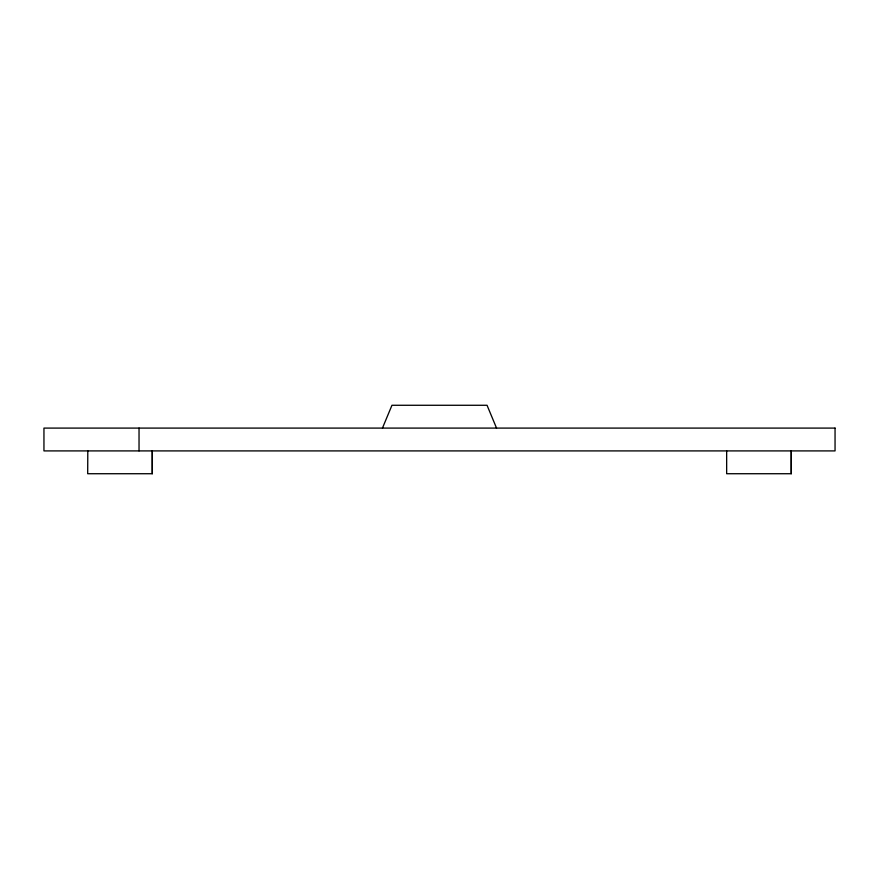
<?xml version="1.0" encoding="UTF-8"?>
<svg xmlns="http://www.w3.org/2000/svg" width="879" height="879" viewBox="0 0 879 879"><rect width="100%" height="100%" fill="white"/><g stroke="black" fill="none" stroke-linecap="round" stroke-linejoin="round"><path stroke-width="1.32" d="M382.453 428.095L391.957 405.274L487.043 405.274L496.547 428.095M791.309 450.905L791.309 473.726L726.658 473.726L726.658 450.905M791.221 450.905L791.221 473.726M152.342 450.905L152.342 473.726L87.691 473.726L87.801 450.905M152.232 450.905L152.232 473.726M139.036 428.095L139.036 450.905M835.05 428.095L43.95 428.095L43.95 450.905L835.05 450.905L835.05 428.095"/></g></svg>
